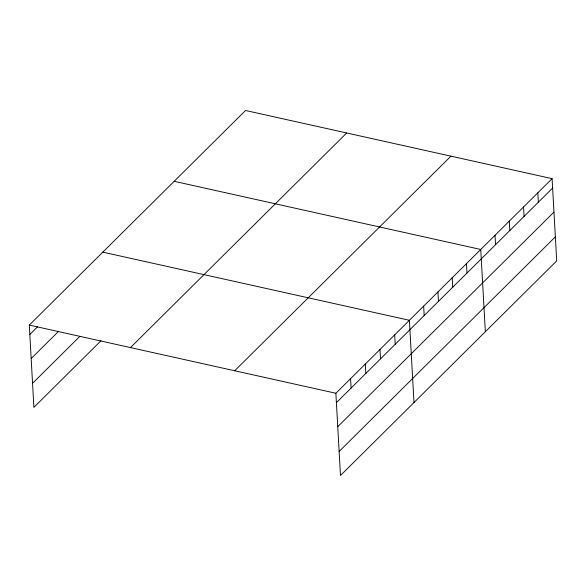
<?xml version="1.0" encoding="UTF-8"?>
<svg xmlns="http://www.w3.org/2000/svg" width="586" height="586" viewBox="0 0 586 586"><rect width="100%" height="100%" fill="white"/><g stroke="black" fill="none" stroke-linecap="round" stroke-linejoin="round"><path stroke-width="0.88" d="M101.019 340.73L33.9 407.351L29.3 325.098L245.527 110.49L552.1 178.649L556.7 260.902L340.473 475.51L335.873 393.257L552.1 178.649M29.827 334.496L37.497 326.878M31.168 358.537L58.659 331.251M32.552 383.31L79.864 336.357M130.473 347.593L346.692 132.985M234.708 370.762L450.934 156.162M336.401 402.655L552.627 188.047M337.748 426.696L553.968 212.088M339.133 451.469L555.352 236.861M174.174 181.308L480.747 249.468L485.347 331.72M102.814 252.134L409.394 320.293L413.994 402.545M29.3 325.098L335.873 393.257M537.831 192.816L538.358 202.214M523.562 206.983L524.082 216.373M509.285 221.142L509.813 230.54M495.016 235.308L495.544 244.706M466.478 263.634L466.998 273.032M452.202 277.801L452.729 287.199M437.932 291.96L438.46 301.358M423.663 306.126L424.191 315.524M394.686 334.884L395.213 344.282M379.984 349.476L380.512 358.874M365.283 364.067L365.81 373.465M350.582 378.666L351.102 388.057"/></g></svg>
